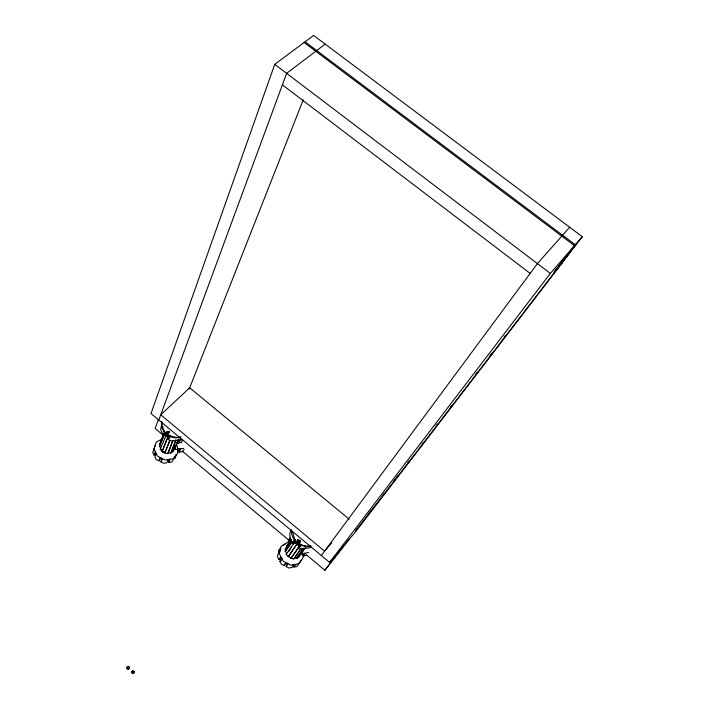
<?xml version="1.0" encoding="UTF-8"?>
<svg xmlns="http://www.w3.org/2000/svg" width="709" height="709" viewBox="0 0 709 709"><rect width="100%" height="100%" fill="white"/><g stroke="black" fill="none" stroke-linecap="round" stroke-linejoin="round"><path stroke-width="1.06" d="M292.498 541.339L285.204 551.549L285.373 548.704L291.133 540.107M178.003 439.802L173.191 451.606L172.739 451.349L174.219 449.098L174.68 449.355L175.026 446.697M164.878 433.553L159.41 446.537L159.782 443.878L163.593 433.935M161.82 423.619L160.677 429.539L163.114 435.468L165.17 433.438L169.779 437.152M290.052 541.623L288.306 541.056L288.723 539.23M289.21 542.722L290.406 537.475M176.045 454.513L174.813 458.448L176.071 455.4L171.817 462.002L168.786 462.472L167.873 459.264M127.044 667.16L126.725 668.064A1.303 1.25 27.1 0 0 129.18 668.605L129.242 667.648A1.303 1.25 27.1 0 0 128.87 667.098M274.746 64.333L150.99 413.542L329.605 562.414L355.59 531.777L582.275 236.682L313.608 35.45L274.746 64.333L550.352 273.417L582.275 236.682M158.488 419.32L155.129 428.449L163.619 435.539M158.798 420.056L286.631 73.346L325.209 44.135M155.315 445.004L152.736 452.439L154.03 455.081L156.512 454.265M154.03 455.081L155.2 452.005L156.06 453.769L154.881 456.826L156.184 459.476L159.02 460.894L160.588 458.085M163.114 435.468L164.692 431.373M159.41 446.537L164.364 433.642M167.794 437.311L162.131 451.509L160.234 449.222L166.491 434.298M162.131 451.509L168.13 436.168L168.387 435.778L170.213 436.833M159.02 460.894L160.216 457.854L162.467 459.024M170.107 435.734L168.503 439.81L171.87 440.989L181.858 439.731M189.188 389.046L303.284 99.739M168.786 462.472L170.027 459.441L168.006 459.751L166.775 462.791L163.735 463.261L160.899 461.843L162.104 458.794M172.969 440.83L167.856 453.609L164.807 453.051L169.876 440.254M164.807 453.051L169.743 440.847M167.856 453.609L172.438 441.352M173.191 451.606L170.798 453.104L175.823 439.864M170.798 453.104L175.974 440.324M173.935 448.389L175.141 445.438M174.68 449.355L178.695 439.5M176.603 442.859L178.606 443.24L180.077 438.827M178.606 443.24L180.228 439.279M181.486 442.771L182.567 439.35M177.48 452.404L178.748 449.346L180.724 449.054L179.448 452.112L182.417 451.686L184.154 449.603M279.851 551.247L278.088 553.915L277.441 556.707L278.894 559.49L280.667 556.849L281.641 558.701L279.86 561.342L281.322 564.134L284.212 565.596L285.115 563.584M293.083 564.55L293.925 567.103L295.777 564.488L293.81 564.851L291.975 567.466L289.024 568.024L286.135 566.562L287.473 563.54L285.559 562.574M298.09 541.738L300.067 542.137L297.514 539.921L300.483 540.524L300.067 542.137L297.895 541.791M301.6 548.022L294.005 558.922L290.974 558.382L299.366 546.134M297.505 543.129L297.284 543.555L295.201 541.109L286.206 554.385L288.235 556.787L296.566 544.512M291.195 540.533L285.842 548.979L285.373 548.704M160.899 461.843L161.944 459.964M166.668 432.18L169.451 431.418L167.865 433.669L166.668 432.18L169.451 431.418M280.285 549.395L278.513 552.063L279.16 549.28L280.791 548.287M288.306 541.056L290.105 538.353M287.889 542.881L289.689 540.187M287.154 546.568L286.684 546.302L291.302 539.398M286.418 548.119L287.57 546.4M289.299 543.821L290.451 542.101M285.204 551.549L292.002 541.446M290.637 530.66A13.861 11.885 35.3 0 0 292.799 543.262L295.183 539.735M288.563 551.54L291.665 546.967M293.526 544.22L294.767 542.385M288.235 556.787L296.965 544.016L294.882 541.57L295.387 541.472M284.212 565.596L286.019 562.973L287.943 563.947L286.135 566.562M290.974 558.382L300.838 544.282M294.005 558.922L297.629 552.985M298.888 551.168L300.784 548.438M293.836 558.435L296.69 557.841L303.222 548.509M296.69 557.841L296.867 558.329L303.993 548.154M302.22 551.327L303.408 549.626M300.403 554.27L302.796 550.866M296.867 558.329L299.109 556.689L305.668 547.357M302.326 555.413L303.567 553.649L305.508 553.295L303.638 555.936L303.071 554.261M301.431 560.092L296.876 566.544L293.925 567.103M321.337 555.528L537.413 263.597L569.673 227.243M329.605 562.414L550.352 273.417M306.199 554.651L324.864 570.249L342.731 546.931M357.345 528.524L355.324 531.156L416.883 451.686M368.122 514.468L370.816 510.959M382.266 496.025L384.287 493.393M393.717 481.092L395.064 479.337M396.411 477.582L397.758 475.828M407.861 462.649L409.208 460.894M422.006 444.206L423.353 442.451M436.15 425.763L437.497 424.009M450.295 407.321L451.642 405.566M475.89 373.953L477.237 372.198M490.034 355.51L491.381 353.756M504.179 337.067L505.526 335.313M349.191 539.319L324.864 570.249M554.784 271.432L575.265 244.747L305.074 41.796M418.23 449.94L522.542 314.087M523.889 312.332L536.678 295.68M538.025 293.925L562.255 262.374M563.602 260.62L576.382 243.967L572.26 248.708M292.799 543.262L294.66 541.064L300.262 545.584L298.409 547.791L301.804 548.979L311.508 547.454M331.67 542.872L324.58 551.141L160.748 414.783L189.684 387.805L349.12 519.148M555.555 270.439L562.485 262.436M561.723 263.429L554.013 272.336L574.485 245.651L304.117 42.505M286.684 546.302L288.191 545.221M132.486 671.113L131.617 672.362A1.303 1.25 29 0 0 133.327 673.523A1.303 1.25 29 0 0 133.974 671.645M283.378 545.106L285.178 543.998M162.281 438.96L156.264 442.132L153.995 449.098L157.46 456.162L165.055 459.973L173.173 458.714L177.986 453.016L177.277 445.58M279.86 561.342L281.455 560.73M278.894 559.49L282.076 558.275M161.023 449.151L162.831 452.448L164.754 451.979M162.831 452.448L164.949 451.952M180.795 437.107C171.543 440.599 159.968 431.994 161.599 421.908M286.206 554.385L286.702 554.278L285.692 551.442M300.793 553.977L308.592 552.533M303.638 555.936L306.545 555.395M167.714 453.157L170.656 452.643M160.234 449.222L160.739 449.134M178.455 442.788L181.344 442.327M183.808 448.372L175.859 449.515L173.98 448.567M180.689 437.099C174.574 438.224 168.352 435.645 163.859 431.515M297.425 540.098L300.483 540.524L299.464 542.305L297.514 539.921M289.644 542.722L287.588 542.403L281.083 546.373L279.355 553.826L283.263 561.28L291 565.197L298.888 563.708L303.204 557.566L302.282 551.646M169.495 432.286L166.943 431.763L168.237 433.376M159.782 443.878L160.234 444.144M162.388 451.128L165.064 452.67M298.64 556.423L299.109 556.689M288.457 556.37L291.195 557.965M282.386 84.85L530.155 273.408M182.293 451.137L289.219 540.471M166.73 434.493L168.13 436.168M164.275 430.655L163.026 428.493L162.795 426.446M294.421 540.542L295.112 541.88A8.845 7.595 35.3 0 0 300.607 545.868M164.922 433.226L165.826 435.104A8.499 7.187 21.4 0 0 169.052 438.056M159.915 446.457L160.464 448.239M178.5 448.965L179.448 452.112M292.347 531.254L294.705 539.425A14.792 12.647 35.2 0 0 310.622 545.85M161.803 421.359L162.166 428.44M127.593 666.814A1.303 1.25 27.1 0 1 128.267 666.788M300.288 546.329A8.836 7.586 35.3 0 1 293.765 540.364M311.145 546.116A14.774 12.638 35.2 0 1 297.053 542.695A14.774 12.638 35.2 0 1 291.443 529.694M169.256 437.524A8.499 7.179 21.4 0 1 166.039 434.564M134.4 672.176L133.221 673.16A1.303 1.25 29 0 1 132.397 670.82L133.974 670.971L134.4 672.176M129.206 668.454L128.32 668.853A1.303 1.25 27.1 0 1 127.505 666.522L128.48 666.363A1.303 1.25 27.1 0 1 129.206 668.454"/></g></svg>
